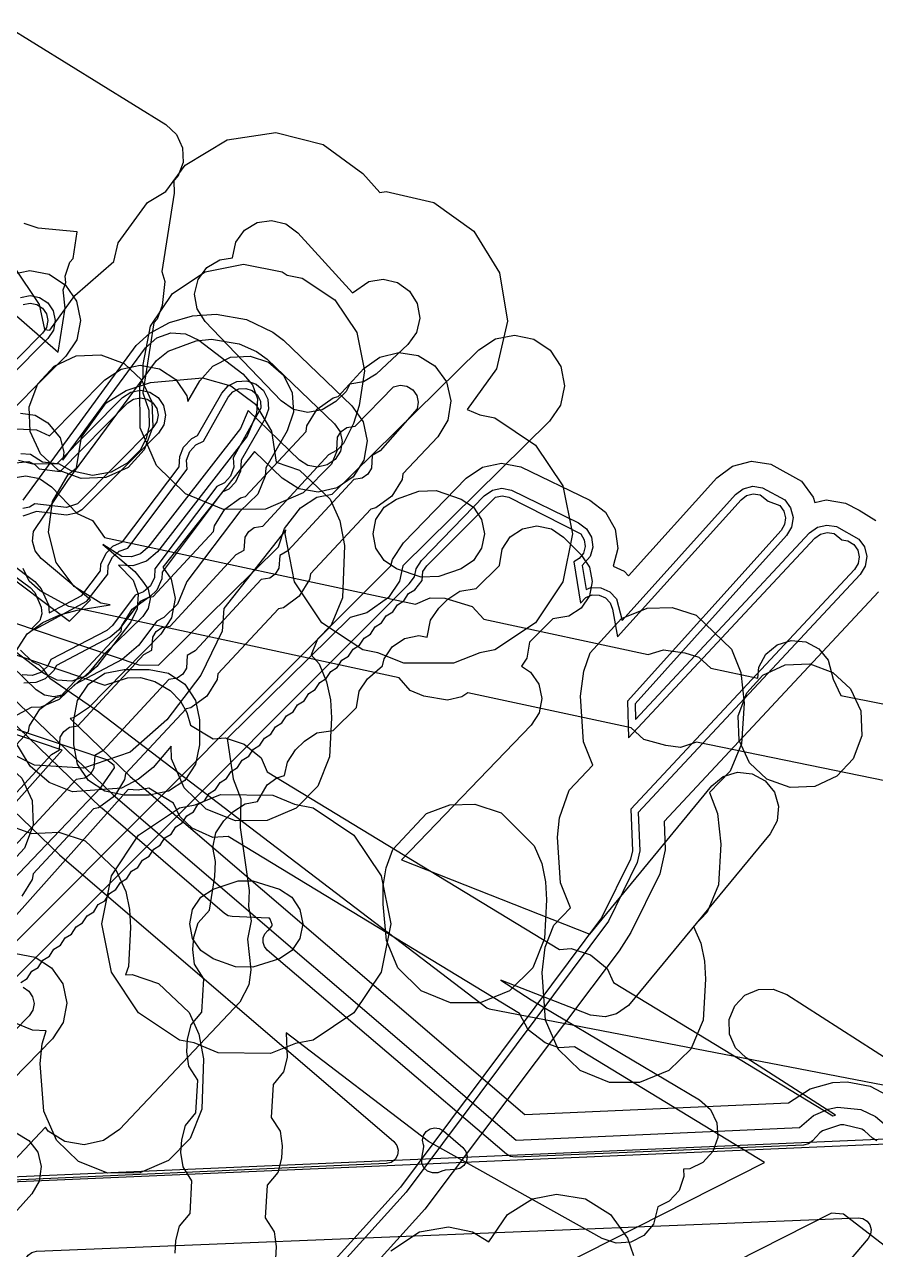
# Model space of a CAD drawing. Header units: metres. Extents: x -2677 to -840, y 169 to 1487.
# Drawn here: x -1757.34 to -1723.5, y 1270.74 to 1319.48 of the extents above; entities that cross this region are included whole.
import ezdxf

# ---------------------------------------------------------------- set-up
doc = ezdxf.new("R2010")
doc.units = ezdxf.units.M
doc.layers.add('AI_GREENING_EXCLUSIONS', color=1, linetype='Continuous')
doc.layers.add('AI_GREENING_LAWN', color=82, linetype='Continuous')

msp = doc.modelspace()

# ---------------------------------------------------------------- linework, layer by layer
at = {"layer": 'AI_GREENING_EXCLUSIONS'}
for points in [[(-1758.155, 1319.484), (-1751.724, 1315.505), (-1751.296, 1315.106), (-1751.054, 1314.574), (-1751.033, 1313.989), (-1751.238, 1313.44), (-1751.407, 1313.259), (-1751.388, 1312.771), (-1751.877, 1309.661), (-1751.76, 1309.262), (-1751.866, 1308.306), (-1752.068, 1307.756), (-1752.198, 1307.615), (-1752.637, 1304.83), (-1752.39, 1304.135), (-1752.38, 1303.518), (-1752.501, 1303.014), (-1752.735, 1302.552), (-1753.252, 1302.027), (-1753.897, 1301.676), (-1754.641, 1301.544), (-1755.483, 1301.72), (-1755.969, 1302.002), (-1757.008, 1301.991), (-1757.573, 1302.142)], [(-1757.783, 1309.87), (-1756.759, 1308.338), (-1756.551, 1307.353), (-1756.337, 1307.322), (-1755.335, 1308.704), (-1753.794, 1310.053), (-1753.617, 1310.8), (-1752.443, 1312.4), (-1751.725, 1312.838), (-1750.949, 1313.888), (-1749.278, 1314.894), (-1747.349, 1315.184), (-1745.456, 1314.714), (-1743.886, 1313.555), (-1743.204, 1312.806), (-1742.959, 1312.846), (-1741.059, 1312.403), (-1739.474, 1311.266), (-1738.444, 1309.609), (-1738.126, 1307.684), (-1738.57, 1305.784), (-1739.74, 1304.167), (-1739.238, 1303.957), (-1738.635, 1303.837), (-1737.013, 1302.753), (-1735.929, 1301.131), (-1735.548, 1299.218), (-1735.929, 1297.304), (-1737.013, 1295.682), (-1738.635, 1294.598), (-1739.238, 1294.478), (-1740.273, 1294.067), (-1742.252, 1294.067), (-1743.286, 1294.478), (-1743.89, 1294.598), (-1745.512, 1295.682), (-1746.596, 1297.304), (-1746.976, 1299.218), (-1746.945, 1299.375), (-1749.419, 1296.247), (-1749.475, 1295.345), (-1750.332, 1293.592), (-1751.682, 1291.82), (-1753.144, 1290.528), (-1754.99, 1289.894), (-1756.938, 1290.016), (-1758.691, 1290.873)], [(-1762.973, 1312.515), (-1755.997, 1306.443), (-1755.721, 1308.203), (-1755.808, 1308.926), (-1755.703, 1309.213), (-1755.721, 1309.475), (-1755.536, 1310.03), (-1755.411, 1310.174), (-1755.245, 1311.228), (-1756.8, 1311.379), (-1757.357, 1311.56)], [(-1757.891, 1309.542), (-1757.126, 1309.698), (-1756.36, 1309.55), (-1755.709, 1309.119), (-1755.272, 1308.473), (-1755.116, 1307.708), (-1755.265, 1306.942), (-1755.695, 1306.291), (-1758.775, 1303.21)], [(-1757.504, 1308.62), (-1757.121, 1308.698), (-1756.738, 1308.624), (-1756.413, 1308.409), (-1756.194, 1308.085), (-1756.116, 1307.703), (-1756.19, 1307.32), (-1756.406, 1306.994), (-1759.443, 1303.939)], [(-1757.387, 1308.343), (-1757.12, 1308.398), (-1756.852, 1308.346), (-1756.624, 1308.195), (-1756.471, 1307.969), (-1756.416, 1307.701), (-1756.468, 1307.433), (-1756.619, 1307.205), (-1759.627, 1304.175)], [(-1757.391, 1300.562), (-1752.894, 1306.707), (-1752.357, 1307.206), (-1751.578, 1307.623), (-1750.662, 1307.89), (-1749.723, 1307.957), (-1748.506, 1307.74), (-1747.461, 1307.24), (-1747.038, 1306.924), (-1744.32, 1304.317), (-1743.874, 1303.677), (-1743.707, 1302.915), (-1743.844, 1302.147), (-1744.264, 1301.49), (-1744.904, 1301.043), (-1745.666, 1300.876), (-1746.435, 1301.013), (-1747.092, 1301.433), (-1748.194, 1302.492), (-1751.834, 1297.893), (-1751.504, 1297.409), (-1751.345, 1296.645), (-1751.49, 1295.878), (-1751.917, 1295.225), (-1754.789, 1292.299), (-1755.395, 1291.896), (-1755.522, 1291.869), (-1753.135, 1289.57), (-1737.441, 1276.11), (-1726.952, 1276.576), (-1726.095, 1277.133), (-1725.195, 1277.385), (-1724.625, 1277.411), (-1723.706, 1277.239), (-1722.802, 1276.76)], [(-1757.5, 1304.022), (-1756.921, 1303.938), (-1756.417, 1303.639), (-1756.417, 1303.639), (-1755.918, 1303.038), (-1755.774, 1302.471), (-1755.821, 1302.144), (-1752.522, 1306.621), (-1752.084, 1307.017), (-1751.526, 1307.214), (-1750.936, 1307.179), (-1750.405, 1306.92), (-1748.655, 1305.581), (-1748.268, 1305.142), (-1748.079, 1304.588), (-1748.117, 1304.004), (-1748.481, 1303.101), (-1752.056, 1298.505), (-1752.49, 1298.127), (-1753.035, 1297.94), (-1753.607, 1297.973), (-1753.013, 1297.376), (-1752.823, 1296.823), (-1752.859, 1296.239), (-1753.116, 1295.713), (-1754.466, 1293.941), (-1754.905, 1293.553), (-1755.459, 1293.363), (-1756.043, 1293.399), (-1756.569, 1293.656), (-1758.563, 1295.177)], [(-1764.354, 1302.344), (-1755.549, 1295.745), (-1754.716, 1296.589), (-1756.671, 1298.242), (-1756.914, 1298.547), (-1757.022, 1298.922), (-1756.978, 1299.31), (-1755.621, 1301.343), (-1752.09, 1306.112), (-1751.621, 1306.488), (-1750.511, 1306.902), (-1749.899, 1306.96), (-1748.803, 1306.785), (-1748.12, 1306.473), (-1747.688, 1306.165), (-1745.013, 1303.596), (-1744.79, 1303.276), (-1744.706, 1302.895), (-1744.775, 1302.511), (-1744.985, 1302.182), (-1745.305, 1301.959), (-1745.686, 1301.876), (-1746.07, 1301.944), (-1746.399, 1302.154), (-1748.445, 1304.121), (-1748.751, 1303.406), (-1752.431, 1298.674), (-1752.721, 1298.422), (-1753.084, 1298.297), (-1753.468, 1298.319), (-1754.231, 1298.798), (-1752.954, 1297.718), (-1752.644, 1297.34), (-1752.424, 1297.017), (-1752.345, 1296.635), (-1752.417, 1296.252), (-1752.631, 1295.926), (-1754.208, 1294.389), (-1754.772, 1293.709), (-1755.788, 1292.815), (-1756.18, 1292.735), (-1756.549, 1292.805), (-1756.875, 1293.014), (-1758.825, 1294.893)], [(-1762.81, 1297.388), (-1752.787, 1294.013), (-1752.006, 1293.996), (-1747.235, 1298.696), (-1747.002, 1299.435), (-1746.37, 1300.25), (-1745.718, 1300.679), (-1745.103, 1300.797), (-1739.266, 1306.546), (-1738.614, 1306.975), (-1737.848, 1307.121), (-1737.084, 1306.963), (-1736.438, 1306.525), (-1736.009, 1305.873), (-1735.863, 1305.106), (-1736.021, 1304.342), (-1736.459, 1303.697), (-1742.299, 1297.944), (-1742.425, 1297.336), (-1742.863, 1296.69), (-1743.723, 1296.077), (-1744.389, 1295.885), (-1749.276, 1291.071), (-1749.045, 1289.469), (-1748.731, 1288.673), (-1748.767, 1287.538), (-1748.405, 1285.025), (-1748.438, 1284.395), (-1748.327, 1283.824), (-1748.477, 1283.088), (-1748.342, 1281.875), (-1748.416, 1281.28), (-1748.771, 1280.585), (-1753.566, 1275.525), (-1754.203, 1275.075), (-1754.965, 1274.903), (-1755.734, 1275.036), (-1756.393, 1275.452), (-1756.505, 1275.611), (-1757.97, 1274.06)], [(-1757.639, 1303.397), (-1756.86, 1303.36), (-1756.348, 1303.119), (-1754.149, 1305.341), (-1753.502, 1305.777), (-1752.738, 1305.933), (-1751.971, 1305.785), (-1751.32, 1305.355), (-1750.884, 1304.708), (-1750.838, 1304.484), (-1750.364, 1305.308), (-1749.85, 1305.896), (-1749.151, 1306.242), (-1748.372, 1306.294), (-1747.633, 1306.045), (-1747.045, 1305.531), (-1746.699, 1304.832), (-1746.647, 1304.053), (-1746.896, 1303.314), (-1747.745, 1301.839), (-1747.764, 1301.514), (-1748.067, 1300.791), (-1748.776, 1300.103), (-1750.88, 1297.325), (-1751.255, 1296.424), (-1751.795, 1295.884), (-1752.075, 1295.747), (-1752.806, 1294.782), (-1753.462, 1294.224), (-1755.339, 1293.226), (-1755.964, 1292.625), (-1756.686, 1292.323), (-1757.077, 1292.303), (-1760.034, 1290.732)], [(-1759.582, 1288.77), (-1757.176, 1291.354), (-1757.141, 1291.577), (-1756.733, 1292.242), (-1756.101, 1292.701), (-1755.904, 1292.748), (-1753.498, 1295.332), (-1753.463, 1295.555), (-1753.055, 1296.22), (-1752.423, 1296.679), (-1752.226, 1296.726), (-1749.82, 1299.31), (-1749.785, 1299.533), (-1749.377, 1300.198), (-1748.746, 1300.657), (-1748.548, 1300.704), (-1746.142, 1303.288), (-1746.107, 1303.511), (-1745.699, 1304.176), (-1745.068, 1304.635), (-1744.87, 1304.682), (-1743.846, 1305.791), (-1743.214, 1306.249), (-1742.455, 1306.431), (-1741.685, 1306.309), (-1741.019, 1305.902), (-1740.561, 1305.27), (-1740.379, 1304.511), (-1740.501, 1303.741), (-1740.908, 1303.075), (-1742.29, 1301.6), (-1742.325, 1301.377), (-1742.733, 1300.712), (-1743.364, 1300.253), (-1743.561, 1300.206), (-1745.968, 1297.622), (-1746.003, 1297.399), (-1746.411, 1296.734), (-1747.042, 1296.275), (-1747.239, 1296.228), (-1749.645, 1293.644), (-1749.681, 1293.421), (-1750.088, 1292.756), (-1750.72, 1292.297), (-1750.917, 1292.25), (-1753.323, 1289.666), (-1753.358, 1289.443), (-1753.766, 1288.778), (-1754.398, 1288.319), (-1754.595, 1288.272), (-1757.001, 1285.688), (-1757.036, 1285.465), (-1757.444, 1284.8)], [(-1758.823, 1298.739), (-1756.935, 1297.327), (-1756.675, 1297.036), (-1756.39, 1296.388), (-1756.363, 1296.079), (-1755.064, 1296.77), (-1754.321, 1297.743), (-1754.301, 1298.014), (-1754.096, 1298.455), (-1753.826, 1298.725), (-1753.442, 1298.906), (-1751.186, 1301.89), (-1751.166, 1302.302), (-1751.015, 1302.663), (-1750.691, 1303.013), (-1750.456, 1303.131), (-1749.497, 1304.81), (-1749.24, 1305.103), (-1748.89, 1305.276), (-1748.501, 1305.303), (-1748.131, 1305.178), (-1747.838, 1304.921), (-1747.665, 1304.571), (-1747.638, 1304.182), (-1747.763, 1303.812), (-1748.725, 1302.146), (-1748.745, 1301.712), (-1748.949, 1301.271), (-1749.219, 1301.001), (-1749.48, 1300.872), (-1751.86, 1297.696), (-1751.88, 1297.424), (-1752.084, 1296.983), (-1752.355, 1296.713), (-1752.739, 1296.532), (-1753.603, 1295.386), (-1753.931, 1295.107), (-1756.07, 1293.975), (-1756.173, 1293.778), (-1756.523, 1293.454), (-1756.884, 1293.303), (-1757.367, 1293.283)], [(-1758.23, 1293.682), (-1757.236, 1295.241), (-1756.607, 1295.685), (-1755.938, 1295.991), (-1755.246, 1296.183), (-1753.936, 1296.391), (-1754.298, 1296.46), (-1755.369, 1297.117), (-1756.076, 1298.072), (-1756.391, 1299.288), (-1756.226, 1300.502), (-1755.598, 1301.586), (-1755.272, 1301.848), (-1755.08, 1303.069), (-1754.09, 1304.433), (-1753.291, 1304.925), (-1752.333, 1305.234), (-1750.267, 1305.421), (-1749.134, 1305.112), (-1748.153, 1304.377), (-1747.511, 1303.301), (-1747.333, 1302.066), (-1746.403, 1301.752), (-1745.179, 1300.593), (-1744.793, 1299.737), (-1744.611, 1298.748), (-1744.693, 1296.675), (-1745.146, 1295.591), (-1745.685, 1295.031), (-1745.945, 1294.408), (-1745.627, 1294.041), (-1745.327, 1293.331), (-1745.172, 1292.612), (-1745.133, 1291.895), (-1745.21, 1290.35), (-1745.68, 1289.185), (-1746.535, 1288.308), (-1747.686, 1287.81), (-1748.955, 1287.793), (-1750.12, 1288.263), (-1750.997, 1289.118), (-1751.495, 1290.269), (-1751.512, 1290.771), (-1752.227, 1289.916), (-1752.804, 1289.459), (-1753.486, 1289.101), (-1755.438, 1288.95), (-1756.361, 1289.321), (-1757.112, 1289.973), (-1758.111, 1291.616)], [(-1759.256, 1298.644), (-1757.115, 1297.087), (-1756.933, 1296.884), (-1756.678, 1296.305), (-1756.654, 1296.032), (-1756.737, 1295.772), (-1757.055, 1295.45), (-1756.922, 1295.421), (-1754.865, 1296.536), (-1754.026, 1297.61), (-1754.007, 1297.955), (-1753.847, 1298.287), (-1753.579, 1298.53), (-1753.237, 1298.654), (-1750.877, 1301.795), (-1750.891, 1302.145), (-1750.766, 1302.495), (-1750.523, 1302.764), (-1750.22, 1302.911), (-1749.237, 1304.66), (-1749.057, 1304.866), (-1748.812, 1304.987), (-1748.54, 1305.005), (-1748.281, 1304.918), (-1748.075, 1304.738), (-1747.954, 1304.493), (-1747.936, 1304.221), (-1749.037, 1302.236), (-1749.019, 1301.868), (-1749.145, 1301.518), (-1749.387, 1301.25), (-1749.696, 1301.1), (-1752.154, 1297.828), (-1752.174, 1297.483), (-1752.333, 1297.151), (-1752.602, 1296.908), (-1752.943, 1296.785), (-1753.842, 1295.567), (-1754.072, 1295.372), (-1756.288, 1294.217), (-1756.422, 1293.945), (-1756.691, 1293.703), (-1757.041, 1293.577), (-1757.437, 1293.606)], [(-1758.898, 1287.595), (-1756.273, 1290.435), (-1755.954, 1290.618), (-1755.921, 1291.127), (-1755.778, 1291.36), (-1755.557, 1291.52), (-1755.22, 1291.573), (-1752.595, 1294.413), (-1752.276, 1294.596), (-1752.243, 1295.105), (-1752.1, 1295.338), (-1751.879, 1295.498), (-1751.543, 1295.551), (-1748.917, 1298.391), (-1748.599, 1298.574), (-1748.565, 1299.083), (-1748.422, 1299.316), (-1748.201, 1299.476), (-1747.865, 1299.529), (-1745.239, 1302.369), (-1744.921, 1302.552), (-1744.887, 1303.061), (-1744.745, 1303.294), (-1744.524, 1303.454), (-1744.187, 1303.507), (-1742.67, 1305.069), (-1742.404, 1305.132), (-1742.135, 1305.09), (-1741.902, 1304.947), (-1741.741, 1304.726), (-1741.678, 1304.46), (-1741.72, 1304.191), (-1743.193, 1302.519), (-1743.511, 1302.336), (-1743.545, 1301.827), (-1743.687, 1301.594), (-1743.908, 1301.434), (-1744.245, 1301.381), (-1746.871, 1298.541), (-1747.189, 1298.358), (-1747.222, 1297.849), (-1747.365, 1297.616), (-1747.586, 1297.456), (-1747.923, 1297.403), (-1750.549, 1294.563), (-1750.867, 1294.38), (-1750.9, 1293.871), (-1751.043, 1293.638), (-1751.264, 1293.478), (-1751.601, 1293.425), (-1754.226, 1290.585), (-1754.545, 1290.402), (-1754.578, 1289.893), (-1754.721, 1289.66), (-1754.942, 1289.5), (-1755.279, 1289.447), (-1757.904, 1286.607)], [(-1757.491, 1302.409), (-1757.101, 1302.39), (-1756.624, 1302.087), (-1756.035, 1302.015), (-1753.438, 1304.637), (-1753.115, 1304.855), (-1752.733, 1304.933), (-1752.35, 1304.859), (-1752.024, 1304.644), (-1751.806, 1304.321), (-1751.728, 1303.938), (-1751.802, 1303.555), (-1752.017, 1303.23), (-1755.054, 1300.174), (-1755.282, 1300.04), (-1755.665, 1299.962), (-1756.868, 1300.102), (-1757.404, 1299.923)], [(-1758.37, 1301.973), (-1757.174, 1302.099), (-1756.926, 1301.982), (-1756.762, 1301.802), (-1755.925, 1301.699), (-1753.225, 1304.426), (-1752.999, 1304.579), (-1752.731, 1304.633), (-1752.463, 1304.582), (-1752.235, 1304.431), (-1752.082, 1304.205), (-1752.028, 1303.937), (-1752.08, 1303.669), (-1752.23, 1303.441), (-1755.239, 1300.41), (-1755.666, 1300.262), (-1756.933, 1300.412), (-1757.136, 1300.276), (-1757.404, 1300.223)], [(-1767.026, 1273.616), (-1742.769, 1297.948), (-1742.699, 1298.203), (-1742.274, 1298.857), (-1739.771, 1301.427), (-1739.128, 1301.869), (-1738.365, 1302.031), (-1737.598, 1301.889), (-1734.861, 1300.553), (-1734.24, 1300.08), (-1733.849, 1299.405), (-1733.745, 1298.631), (-1733.931, 1297.929), (-1733.489, 1297.734), (-1733.315, 1297.551), (-1729.809, 1301.448), (-1729.184, 1301.915), (-1728.427, 1302.107), (-1727.655, 1301.995), (-1726.436, 1301.309), (-1725.969, 1300.684), (-1725.913, 1300.463), (-1725.461, 1300.569), (-1724.69, 1300.444), (-1724.14, 1300.154), (-1723.476, 1299.744)], [(-1757.869, 1301.428), (-1757.292, 1301.53), (-1756.75, 1301.416), (-1756.263, 1301.091), (-1755.242, 1300.026), (-1754.64, 1299.744), (-1754.153, 1299.079), (-1741.789, 1296.414), (-1741.207, 1296.667), (-1741.207, 1296.667), (-1740.621, 1296.657), (-1739.534, 1296.323), (-1739.078, 1295.829), (-1732.533, 1294.418), (-1731.926, 1294.608), (-1731.082, 1294.48), (-1730.521, 1294.31), (-1730.038, 1293.88), (-1728.173, 1293.478), (-1728.132, 1293.913), (-1727.858, 1294.431), (-1727.407, 1294.804), (-1726.848, 1294.976), (-1726.265, 1294.921), (-1725.748, 1294.647), (-1725.375, 1294.196), (-1725.182, 1293.43), (-1724.879, 1292.789), (-1720.002, 1291.817)], [(-1766.983, 1272.268), (-1742.043, 1297.225), (-1741.831, 1297.506), (-1741.77, 1297.832), (-1741.558, 1298.159), (-1739.055, 1300.729), (-1738.734, 1300.95), (-1738.352, 1301.031), (-1737.968, 1300.96), (-1735.301, 1299.655), (-1734.991, 1299.419), (-1734.795, 1299.081), (-1734.743, 1298.694), (-1734.843, 1298.317), (-1735.167, 1297.957), (-1735.001, 1297.008), (-1734.811, 1297.082), (-1734.421, 1297.073), (-1734.064, 1296.915), (-1733.794, 1296.633), (-1733.567, 1295.776), (-1729.065, 1300.779), (-1728.753, 1301.012), (-1728.375, 1301.109), (-1727.988, 1301.053), (-1727.105, 1300.565), (-1726.871, 1300.253), (-1726.775, 1299.875), (-1726.831, 1299.489), (-1727.031, 1299.153), (-1733.058, 1292.455), (-1733.038, 1291.837), (-1726.122, 1299.252), (-1725.805, 1299.48), (-1725.426, 1299.57), (-1725.041, 1299.507), (-1724.158, 1299.012), (-1723.93, 1298.696), (-1723.841, 1298.316), (-1723.903, 1297.931), (-1724.109, 1297.599), (-1732.935, 1288.135), (-1732.866, 1286.612), (-1732.969, 1286.137), (-1734.121, 1283.802), (-1742.159, 1273.022), (-1752.301, 1261.787)], [(-1757.489, 1281.371), (-1757.232, 1281.528), (-1757.049, 1281.813), (-1756.792, 1281.97), (-1756.608, 1282.255), (-1756.351, 1282.412), (-1756.168, 1282.697), (-1755.911, 1282.854), (-1755.727, 1283.139), (-1755.47, 1283.296), (-1755.287, 1283.581), (-1755.03, 1283.738), (-1754.846, 1284.023), (-1754.589, 1284.18), (-1754.406, 1284.465), (-1754.149, 1284.622), (-1753.965, 1284.907), (-1753.708, 1285.064), (-1753.525, 1285.349), (-1753.268, 1285.506), (-1753.084, 1285.791), (-1752.827, 1285.948), (-1752.644, 1286.233), (-1752.387, 1286.39), (-1752.203, 1286.675), (-1751.947, 1286.832), (-1751.763, 1287.117), (-1751.506, 1287.274), (-1751.322, 1287.559), (-1751.066, 1287.716), (-1750.882, 1288.001), (-1750.625, 1288.158), (-1750.441, 1288.443), (-1750.185, 1288.6), (-1750.001, 1288.885), (-1749.744, 1289.042), (-1749.56, 1289.327), (-1749.304, 1289.484), (-1749.12, 1289.769), (-1748.863, 1289.926), (-1748.679, 1290.211), (-1748.423, 1290.368), (-1748.239, 1290.653), (-1747.982, 1290.81), (-1747.798, 1291.095), (-1747.542, 1291.252), (-1747.358, 1291.537), (-1747.101, 1291.694), (-1746.917, 1291.979), (-1746.661, 1292.136), (-1746.477, 1292.421), (-1746.22, 1292.578), (-1746.036, 1292.863), (-1745.78, 1293.019), (-1745.596, 1293.304), (-1745.339, 1293.461), (-1745.155, 1293.746), (-1744.899, 1293.903), (-1744.715, 1294.188), (-1744.458, 1294.345), (-1744.274, 1294.63), (-1744.018, 1294.787), (-1743.834, 1295.072), (-1743.577, 1295.229), (-1743.393, 1295.514), (-1743.137, 1295.671), (-1742.953, 1295.956), (-1742.696, 1296.113), (-1742.512, 1296.398), (-1742.256, 1296.555), (-1742.072, 1296.84), (-1741.815, 1296.997), (-1741.523, 1297.367), (-1741.492, 1297.721), (-1741.343, 1297.95), (-1738.615, 1300.674), (-1738.348, 1300.731), (-1738.079, 1300.681), (-1735.216, 1299.22), (-1735.079, 1298.984), (-1735.042, 1298.713), (-1735.112, 1298.449), (-1735.278, 1298.232), (-1735.498, 1298.105), (-1735.226, 1296.464), (-1735.014, 1296.687), (-1734.759, 1296.786), (-1734.486, 1296.78), (-1734.236, 1296.67), (-1734.048, 1296.472), (-1733.949, 1296.217), (-1733.756, 1295.118), (-1728.842, 1300.578), (-1728.624, 1300.742), (-1728.359, 1300.809), (-1728.089, 1300.77), (-1727.767, 1300.515), (-1727.306, 1300.342), (-1727.142, 1300.124), (-1727.075, 1299.859), (-1727.114, 1299.589), (-1727.254, 1299.354), (-1733.362, 1292.566), (-1733.314, 1291.101), (-1725.903, 1299.048), (-1725.681, 1299.207), (-1725.415, 1299.27), (-1725.146, 1299.226), (-1724.837, 1298.976), (-1724.595, 1298.937), (-1724.363, 1298.793), (-1724.203, 1298.571), (-1724.141, 1298.305), (-1724.184, 1298.036), (-1724.328, 1297.804), (-1733.22, 1288.269), (-1733.166, 1286.602), (-1733.238, 1286.27), (-1734.39, 1283.934), (-1742.381, 1273.223), (-1752.524, 1261.988)], [(-1751.35, 1270.603), (-1751.321, 1271.102), (-1751.174, 1271.668), (-1750.758, 1272.172), (-1750.682, 1273.479), (-1751.036, 1274.028), (-1751.117, 1274.607), (-1751.088, 1275.106), (-1750.941, 1275.673), (-1750.525, 1276.177), (-1750.449, 1277.483), (-1750.803, 1278.032), (-1750.884, 1278.612), (-1750.855, 1279.111), (-1750.707, 1279.677), (-1750.292, 1280.181), (-1750.214, 1281.509), (-1750.586, 1282.095), (-1750.648, 1282.677), (-1750.604, 1283.175), (-1750.439, 1283.737), (-1749.981, 1284.243), (-1749.766, 1285.582), (-1749.747, 1286.188), (-1749.855, 1286.745), (-1749.737, 1287.318), (-1749.409, 1287.803), (-1749.054, 1288.155), (-1748.565, 1288.477), (-1748.075, 1288.572), (-1747.69, 1289.236), (-1747.311, 1289.512), (-1746.994, 1289.605), (-1746.885, 1290.139), (-1746.557, 1290.624), (-1746.202, 1290.975), (-1745.713, 1291.298), (-1745.067, 1291.394), (-1744.137, 1292.314), (-1744.033, 1292.959), (-1743.705, 1293.444), (-1743.096, 1293.963), (-1743.041, 1294.241), (-1742.716, 1294.728), (-1742.229, 1295.053), (-1741.655, 1295.167), (-1741.324, 1295.101), (-1741.19, 1295.78), (-1740.864, 1296.266), (-1740.51, 1296.618), (-1740.022, 1296.943), (-1739.377, 1297.041), (-1738.449, 1297.965), (-1738.348, 1298.61), (-1738.022, 1299.096), (-1737.534, 1299.42), (-1736.96, 1299.533), (-1736.386, 1299.418), (-1735.9, 1299.092), (-1735.195, 1298.383), (-1734.871, 1297.896), (-1734.758, 1297.322), (-1734.873, 1296.748), (-1735.199, 1296.262), (-1735.686, 1295.938), (-1736.332, 1295.839), (-1737.26, 1294.915), (-1737.361, 1294.27), (-1737.576, 1293.949), (-1737.222, 1293.721), (-1736.888, 1293.24), (-1736.764, 1292.668), (-1736.868, 1292.092), (-1737.185, 1291.6), (-1742.349, 1286.252), (-1734.859, 1283.292), (-1730.001, 1289.19), (-1729.548, 1289.561), (-1728.988, 1289.73), (-1728.405, 1289.672), (-1727.89, 1289.395), (-1727.519, 1288.942), (-1727.35, 1288.381), (-1727.408, 1287.799), (-1727.685, 1287.283), (-1733.317, 1280.453), (-1733.798, 1280.12), (-1734.25, 1280.003), (-1734.832, 1280.061), (-1738.39, 1281.462), (-1737.189, 1280.674), (-1730.491, 1276.7), (-1730.056, 1276.309), (-1729.803, 1275.781), (-1729.772, 1275.197), (-1729.967, 1274.645), (-1730.358, 1274.209), (-1730.886, 1273.957), (-1731.131, 1273.943), (-1731.115, 1273.65), (-1731.309, 1273.098), (-1731.7, 1272.662), (-1732.157, 1272.444), (-1732.327, 1271.752), (-1732.707, 1271.307), (-1733.229, 1271.042), (-1733.812, 1270.996), (-1734.369, 1271.177), (-1741.273, 1275.045), (-1746.929, 1279.361), (-1746.891, 1278.379), (-1747.038, 1277.813), (-1747.454, 1277.309), (-1747.53, 1276.002), (-1747.175, 1275.454), (-1747.095, 1274.874), (-1747.124, 1274.375), (-1747.271, 1273.808), (-1747.687, 1273.304), (-1747.763, 1271.998), (-1747.408, 1271.449), (-1747.328, 1270.869), (-1747.357, 1270.37)], [(-1720.603, 1288.877), (-1730.617, 1290.936), (-1731.256, 1290.722), (-1731.837, 1290.794), (-1732.709, 1291.03), (-1733.212, 1291.496), (-1739.709, 1292.896), (-1739.944, 1292.729), (-1740.514, 1292.597), (-1741.462, 1292.756), (-1741.999, 1292.989), (-1742.436, 1293.484), (-1755.578, 1296.322), (-1756.715, 1296.946), (-1757.15, 1297.337), (-1757.392, 1297.841)], [(-1723.378, 1296.917), (-1731.905, 1287.773), (-1731.866, 1286.645), (-1732.072, 1285.694), (-1733.224, 1283.359), (-1733.696, 1282.631), (-1741.416, 1272.352), (-1751.559, 1261.117)], [(-1761.39, 1295.66), (-1754.139, 1293.197), (-1753.242, 1293.494), (-1752.724, 1293.498), (-1752.159, 1293.345), (-1751.541, 1292.982), (-1751.131, 1292.563), (-1750.883, 1292.109), (-1750.745, 1291.611), (-1749.837, 1291.058), (-1749.361, 1291.099), (-1748.601, 1290.846), (-1747.933, 1290.306), (-1747.685, 1289.749), (-1736.069, 1282.681), (-1735.594, 1282.723), (-1734.834, 1282.47), (-1734.165, 1281.929), (-1733.918, 1281.372), (-1725.194, 1276.065), (-1725.093, 1276.085), (-1728.643, 1278.364), (-1729.065, 1278.77), (-1729.299, 1279.306), (-1729.31, 1279.892), (-1729.096, 1280.436), (-1728.69, 1280.858), (-1728.153, 1281.092), (-1727.568, 1281.102), (-1727.023, 1280.889), (-1720.695, 1276.828)], [(-1759.446, 1294.26), (-1753.808, 1288.83), (-1737.791, 1275.094), (-1726.518, 1275.594), (-1725.965, 1276.077), (-1725.373, 1276.334), (-1725.008, 1276.403), (-1724.079, 1276.311), (-1723.499, 1276.036), (-1723.147, 1275.744)], [(-1763.84, 1279.145), (-1754.289, 1289.141), (-1753.756, 1289.91), (-1753.769, 1290.002), (-1754.063, 1290.222), (-1762.889, 1293.194)], [(-1763.27, 1282.289), (-1755.845, 1290.608), (-1761.447, 1292.511)], [(-1738.042, 1269.073), (-1727.905, 1274.203), (-1735.469, 1278.805), (-1736.085, 1278.766), (-1736.635, 1278.966), (-1737.308, 1279.48), (-1737.648, 1280.13), (-1749.237, 1287.181), (-1749.853, 1287.142), (-1750.667, 1287.504), (-1751.169, 1287.975), (-1751.416, 1288.507), (-1752.396, 1289.104), (-1752.823, 1289.022), (-1753.217, 1289.048), (-1761.026, 1280.298)], [(-1758.157, 1287.687), (-1757.063, 1287.293), (-1757.063, 1287.293), (-1755.976, 1287.355), (-1754.926, 1287.003), (-1753.702, 1285.844), (-1753.316, 1284.988), (-1753.161, 1284.269), (-1753.122, 1283.552), (-1753.199, 1282.007), (-1753.322, 1281.673), (-1753.061, 1281.68), (-1752.011, 1281.328), (-1750.787, 1280.169), (-1750.401, 1279.313), (-1750.219, 1278.324), (-1750.284, 1276.332), (-1750.754, 1275.167), (-1751.609, 1274.29), (-1752.76, 1273.792), (-1754.029, 1273.775), (-1755.194, 1274.245), (-1756.071, 1275.1), (-1756.569, 1276.251), (-1756.714, 1278.151), (-1756.634, 1278.926), (-1756.476, 1279.45), (-1757.025, 1279.467), (-1757.837, 1279.806)], [(-1757.683, 1282.525), (-1756.916, 1282.381), (-1756.263, 1281.955), (-1755.822, 1281.311), (-1755.661, 1280.548), (-1755.805, 1279.781), (-1756.231, 1279.127), (-1761.496, 1273.741)], [(-1757.4, 1281.175), (-1757.171, 1281.026), (-1757.017, 1280.8), (-1756.961, 1280.533), (-1757.011, 1280.265), (-1757.16, 1280.036), (-1762.426, 1274.65)], [(-1762.743, 1270.527), (-1764.691, 1270.982), (-1778.841, 1276.378), (-1779.078, 1276.529), (-1779.237, 1276.761), (-1779.292, 1277.036), (-1779.233, 1277.311), (-1779.072, 1277.541), (-1777.506, 1278.966), (-1777.239, 1279.028), (-1776.969, 1278.982), (-1768.276, 1275.667), (-1767.888, 1275.386), (-1764.272, 1273.907), (-1762.282, 1273.558), (-1761.241, 1273.49), (-1720.037, 1275.282)], [(-1762.64, 1270.708), (-1764.62, 1271.169), (-1778.939, 1276.673), (-1779.092, 1277.035), (-1778.935, 1277.396), (-1777.424, 1278.784), (-1777.04, 1278.795), (-1768.347, 1275.48), (-1767.994, 1275.213), (-1764.37, 1273.723), (-1762.302, 1273.359), (-1761.246, 1273.29), (-1720.021, 1275.082)], [(-1757.671, 1275.381), (-1757.168, 1275.083), (-1756.816, 1274.615), (-1756.671, 1274.048), (-1756.753, 1273.469), (-1757.051, 1272.965), (-1762.017, 1267.423)], [(-1742.771, 1270.692), (-1741.633, 1271.452), (-1740.478, 1271.641), (-1739.525, 1271.452), (-1738.88, 1271.051), (-1738.135, 1272.14), (-1737.14, 1272.757), (-1736.187, 1272.946), (-1735.032, 1272.757), (-1734.037, 1272.14), (-1733.355, 1271.189), (-1733.116, 1270.501)], [(-1718.535, 1267.35), (-1724.772, 1272.151), (-1725.242, 1272.188), (-1736.679, 1266.4)]]:
    msp.add_lwpolyline(points, dxfattribs=at)
for points in [[(-1748.594, 1311.299), (-1748.092, 1311.601), (-1747.514, 1311.688), (-1746.946, 1311.547), (-1746.475, 1311.199), (-1744.297, 1308.806), (-1743.652, 1309.253), (-1743.074, 1309.348), (-1742.504, 1309.215), (-1742.029, 1308.874), (-1741.72, 1308.377), (-1741.624, 1307.8), (-1741.757, 1307.23), (-1742.099, 1306.754), (-1743.357, 1305.576), (-1743.859, 1305.265), (-1744.408, 1305.178), (-1744.551, 1304.884), (-1744.956, 1304.479), (-1745.499, 1304.15), (-1746.075, 1304.047), (-1746.647, 1304.172), (-1747.127, 1304.507), (-1750.16, 1307.663), (-1750.479, 1308.166), (-1750.577, 1308.753), (-1750.44, 1309.332), (-1750.088, 1309.812), (-1749.572, 1310.127), (-1749.074, 1310.202), (-1748.941, 1310.828), (-1748.594, 1311.299)], [(-1747.096, 1309.648), (-1746.897, 1309.514), (-1746.294, 1309.395), (-1744.997, 1308.527), (-1744.129, 1307.23), (-1743.825, 1305.699), (-1744.032, 1304.328), (-1744.258, 1303.603), (-1744.651, 1302.813), (-1744.9, 1302.546), (-1745.129, 1301.997), (-1746.252, 1300.853), (-1747.761, 1300.206), (-1749.422, 1300.19), (-1750.944, 1300.81), (-1752.088, 1301.933), (-1752.735, 1303.442), (-1752.751, 1305.103), (-1752.627, 1305.439), (-1752.627, 1305.952), (-1752.323, 1307.483), (-1751.455, 1308.78), (-1750.158, 1309.648), (-1748.627, 1309.952), (-1747.096, 1309.648)], [(-1752.233, 1303.48), (-1752.575, 1302.563), (-1753.222, 1301.864), (-1754.103, 1301.455), (-1755.09, 1301.416), (-1756.006, 1301.757), (-1756.706, 1302.404), (-1757.115, 1303.286), (-1757.154, 1304.272), (-1756.813, 1305.189), (-1756.165, 1305.888), (-1755.284, 1306.297), (-1754.298, 1306.337), (-1753.381, 1305.995), (-1752.682, 1305.348), (-1752.273, 1304.467), (-1752.233, 1303.48)], [(-1741.559, 1297.497), (-1742.55, 1297.832), (-1743.037, 1298.157), (-1743.362, 1298.644), (-1743.476, 1299.218), (-1743.362, 1299.792), (-1743.037, 1300.278), (-1742.55, 1300.603), (-1741.656, 1300.918), (-1740.965, 1300.938), (-1739.974, 1300.603), (-1739.488, 1300.278), (-1739.162, 1299.792), (-1739.048, 1299.218), (-1739.162, 1298.644), (-1739.488, 1298.157), (-1739.974, 1297.832), (-1740.868, 1297.517), (-1741.559, 1297.497)], [(-1734.734, 1290.016), (-1735.104, 1290.941), (-1735.232, 1292.76), (-1735.102, 1293.758), (-1734.841, 1294.482), (-1733.603, 1295.855), (-1732.573, 1296.262), (-1731.579, 1296.289), (-1730.63, 1295.989), (-1729.219, 1294.632), (-1728.858, 1293.703), (-1728.725, 1292.486), (-1728.819, 1290.86), (-1729.272, 1289.776), (-1730.098, 1288.929), (-1729.775, 1288.09), (-1729.642, 1286.873), (-1729.736, 1285.247), (-1730.189, 1284.163), (-1730.729, 1283.601), (-1730.446, 1282.931), (-1730.291, 1282.212), (-1730.252, 1281.495), (-1730.346, 1279.869), (-1730.844, 1278.718), (-1731.721, 1277.863), (-1732.886, 1277.393), (-1734.074, 1277.393), (-1735.239, 1277.863), (-1736.116, 1278.718), (-1736.614, 1279.869), (-1736.759, 1281.769), (-1736.629, 1282.767), (-1736.29, 1283.642), (-1735.626, 1284.342), (-1736.021, 1285.328), (-1736.149, 1287.147), (-1736.069, 1287.922), (-1735.68, 1289.02), (-1734.734, 1290.016)], [(-1750.969, 1289.408), (-1751.618, 1288.974), (-1752.383, 1288.822), (-1753.383, 1288.822), (-1754.148, 1288.974), (-1754.797, 1289.408), (-1755.231, 1290.057), (-1755.383, 1290.822), (-1755.383, 1291.822), (-1755.231, 1292.587), (-1754.797, 1293.236), (-1754.148, 1293.67), (-1753.383, 1293.822), (-1752.383, 1293.822), (-1751.618, 1293.67), (-1750.969, 1293.236), (-1750.535, 1292.587), (-1750.383, 1291.822), (-1750.383, 1290.822), (-1750.535, 1290.057), (-1750.969, 1289.408)], [(-1724.04, 1291.187), (-1724.381, 1290.27), (-1725.028, 1289.571), (-1725.91, 1289.162), (-1726.896, 1289.123), (-1727.813, 1289.464), (-1728.512, 1290.111), (-1728.921, 1290.993), (-1728.96, 1291.979), (-1728.619, 1292.896), (-1727.972, 1293.595), (-1727.09, 1294.004), (-1726.104, 1294.043), (-1725.187, 1293.702), (-1724.488, 1293.055), (-1724.079, 1292.173), (-1724.04, 1291.187)], [(-1756.999, 1287.629), (-1757.341, 1286.712), (-1757.988, 1286.013), (-1758.869, 1285.604), (-1759.856, 1285.564), (-1760.773, 1285.906), (-1761.472, 1286.553), (-1761.881, 1287.434), (-1761.92, 1288.421), (-1761.579, 1289.338), (-1760.931, 1290.037), (-1760.05, 1290.446), (-1759.064, 1290.485), (-1758.147, 1290.144), (-1757.448, 1289.496), (-1757.039, 1288.615), (-1756.999, 1287.629)], [(-1743.157, 1285.611), (-1742.776, 1283.698), (-1743.157, 1281.785), (-1744.24, 1280.162), (-1745.863, 1279.079), (-1746.562, 1278.939), (-1747.561, 1278.543), (-1749.637, 1278.563), (-1750.589, 1278.961), (-1751.18, 1279.079), (-1752.803, 1280.162), (-1753.886, 1281.785), (-1754.267, 1283.698), (-1753.886, 1285.611), (-1752.803, 1287.234), (-1751.18, 1288.317), (-1750.553, 1288.442), (-1749.539, 1288.845), (-1747.463, 1288.825), (-1746.599, 1288.464), (-1745.863, 1288.317), (-1744.24, 1287.234), (-1743.157, 1285.611)], [(-1737.072, 1286.808), (-1736.772, 1286.098), (-1736.617, 1285.379), (-1736.578, 1284.662), (-1736.655, 1283.117), (-1737.125, 1281.952), (-1738.047, 1281.03), (-1739.212, 1280.56), (-1740.4, 1280.56), (-1741.565, 1281.03), (-1742.487, 1281.952), (-1742.94, 1283.036), (-1743.073, 1284.489), (-1743.072, 1285.207), (-1742.955, 1285.934), (-1742.694, 1286.658), (-1741.357, 1288.088), (-1740.426, 1288.438), (-1739.432, 1288.465), (-1738.382, 1288.113), (-1737.072, 1286.808)], [(-1746.276, 1283.698), (-1746.39, 1283.124), (-1746.715, 1282.637), (-1747.202, 1282.312), (-1748.253, 1281.974), (-1748.944, 1281.993), (-1749.841, 1282.312), (-1750.328, 1282.637), (-1750.653, 1283.124), (-1750.767, 1283.698), (-1750.653, 1284.272), (-1750.328, 1284.759), (-1749.841, 1285.084), (-1748.847, 1285.414), (-1748.253, 1285.414), (-1747.202, 1285.084), (-1746.715, 1284.759), (-1746.39, 1284.272), (-1746.276, 1283.698)]]:
    msp.add_lwpolyline(points, close=True, dxfattribs=at)
at = {"layer": 'AI_GREENING_LAWN'}
for points in [[(-1757.496, 1294.587), (-1757.03, 1294.137), (-1756.9, 1294.067), (-1756.751, 1294.002), (-1756.619, 1293.87), (-1756.394, 1293.538), (-1756.329, 1293.473), (-1754.385, 1292.138), (-1754.365, 1292.124), (-1738.958, 1280.364), (-1738.855, 1280.318), (-1719.414, 1276.568)], [(-1723.448, 1275.07), (-1723.616, 1275.174), (-1723.93, 1275.47), (-1724.04, 1275.53), (-1724.753, 1275.704), (-1724.888, 1275.698), (-1725.609, 1275.46), (-1725.715, 1275.39), (-1726, 1275.069), (-1726.16, 1274.949), (-1726.353, 1274.901), (-1737.83, 1274.42), (-1738.014, 1274.447), (-1738.176, 1274.539), (-1747.684, 1282.659), (-1747.796, 1282.796), (-1747.854, 1282.964), (-1747.849, 1283.141), (-1747.783, 1283.305), (-1747.663, 1283.436), (-1747.624, 1283.466), (-1747.509, 1283.606), (-1747.489, 1283.641), (-1747.496, 1283.68), (-1747.569, 1283.883), (-1747.592, 1283.921), (-1747.635, 1283.932), (-1749.077, 1283.991), (-1749.239, 1284.025), (-1749.382, 1284.111), (-1754.269, 1288.302), (-1754.29, 1288.321), (-1760.077, 1293.896)], [(-1761.831, 1292.115), (-1755.96, 1286.46), (-1755.95, 1286.45), (-1742.648, 1275.043), (-1742.526, 1274.887), (-1742.474, 1274.696), (-1742.501, 1274.5), (-1742.601, 1274.33), (-1742.759, 1274.211), (-1742.951, 1274.164), (-1760.168, 1273.399)]]:
    msp.add_lwpolyline(points, dxfattribs=at)
for points in [[(-1739.788, 1274.647), (-1739.737, 1274.456), (-1739.763, 1274.259), (-1739.864, 1274.089), (-1740.023, 1273.971), (-1740.215, 1273.924), (-1740.614, 1273.907), (-1740.739, 1273.867), (-1740.739, 1273.867), (-1740.905, 1273.797), (-1741.085, 1273.789), (-1741.119, 1273.794), (-1741.307, 1273.861), (-1741.454, 1273.996), (-1741.536, 1274.178), (-1741.541, 1274.377), (-1741.461, 1274.827), (-1741.461, 1274.87), (-1741.476, 1274.91), (-1741.508, 1275.095), (-1741.469, 1275.278), (-1741.366, 1275.434), (-1741.212, 1275.542), (-1741.03, 1275.585), (-1740.845, 1275.558), (-1740.682, 1275.465), (-1739.91, 1274.803), (-1739.788, 1274.647)], [(-1723.716, 1271.724), (-1723.667, 1271.538), (-1723.691, 1271.348), (-1723.785, 1271.181), (-1729.829, 1264.075), (-1729.866, 1264.036), (-1740.661, 1253.791), (-1740.797, 1253.699), (-1740.956, 1253.656), (-1741.12, 1253.667), (-1741.601, 1253.781), (-1741.846, 1253.92), (-1757.198, 1269.825), (-1757.301, 1269.985), (-1757.338, 1270.172), (-1757.302, 1270.359), (-1757.199, 1270.519), (-1757.043, 1270.628), (-1756.858, 1270.672), (-1724.186, 1272.004), (-1723.996, 1271.975), (-1723.832, 1271.877), (-1723.716, 1271.724)]]:
    msp.add_lwpolyline(points, close=True, dxfattribs=at)

doc.saveas('drawing.dxf')
